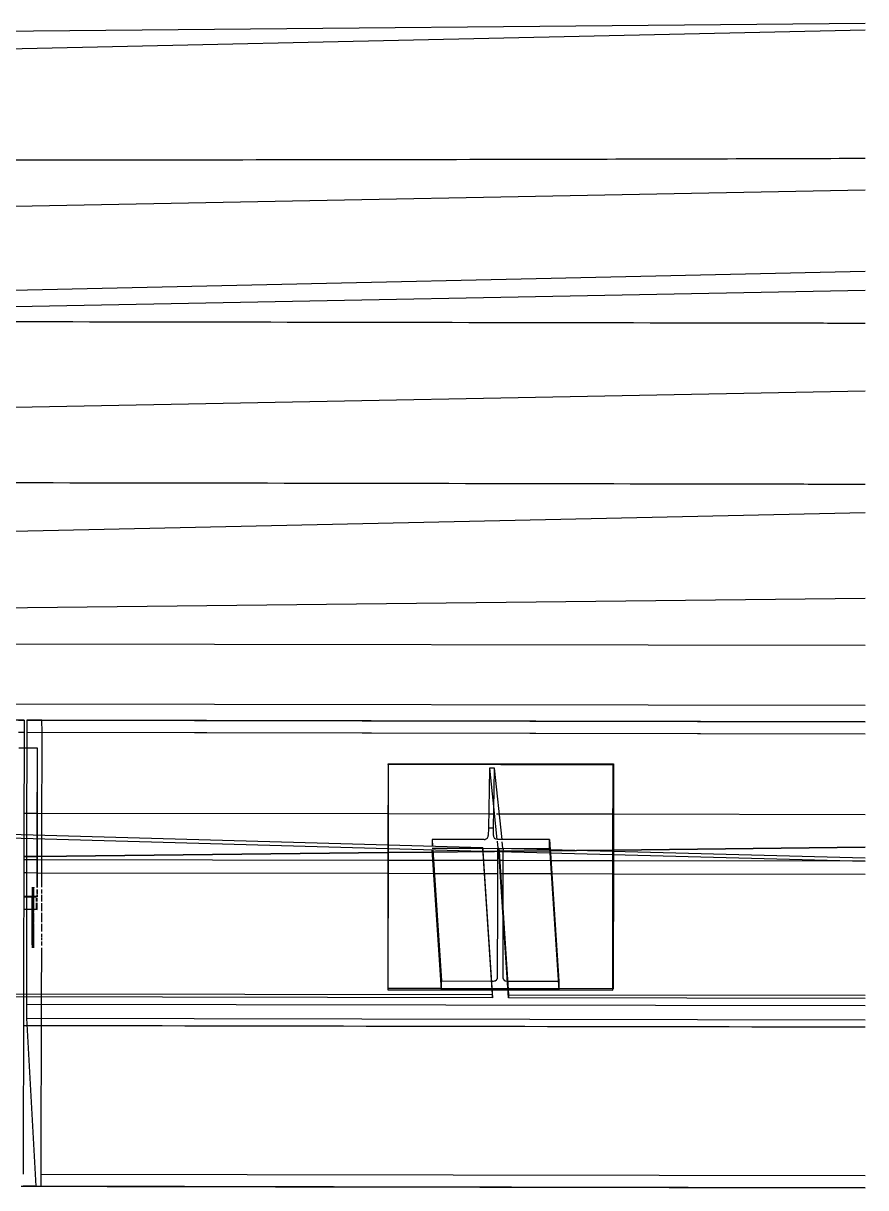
# Model space of a CAD drawing. Header units: metres. Extents: x -354 to -91, y 3 to 562.
# Drawn here: x -220.426 to -219.377, y 509.25 to 510.698 of the extents above; entities that cross this region are included whole.
import ezdxf

# ---------------------------------------------------------------- set-up
doc = ezdxf.new("R2010")
doc.units = ezdxf.units.M
doc.layers.add('A-GENM', color=7, linetype='Continuous', lineweight=25)

# ---------------------------------------------------------------- blocks, each defined once
blk = doc.blocks.new('T2DPAA-T2D-C3S-RW-M2D-100010_dwg-40802999-DRG-2873034 - CONSTRUCTION SEQUENCE STAGE A8')
at = {"color": 254, "lineweight": 25, "true_color": 0xd0d0d0}
for p, q in [((28.3447, -642.5901), (28.7603, -644.025)), ((28.0562, -642.6723), (28.4703, -644.1021)), ((27.7848, -643.2049), (27.7839, -643.2016)), ((27.7881, -643.2175), (27.7848, -643.2049)), ((27.8994, -643.6396), (27.7881, -643.2175)), ((27.9138, -643.6938), (27.8994, -643.6396)), ((27.9297, -643.7544), (27.9138, -643.6938)), ((27.9335, -643.7685), (27.9297, -643.7544)), ((27.9342, -643.7713), (27.9335, -643.7685)), ((27.936, -643.778), (27.9348, -643.7737)), ((27.951, -643.8349), (27.936, -643.778)), ((27.9709, -643.9103), (27.9512, -643.8357)), ((28.0509, -644.2136), (27.971, -643.9108))]:
    blk.add_line(p, q, dxfattribs=at)
at = {"color": 254, "lineweight": 25, "true_color": 0xdedede}
for p, q in [((27.395, -643.319), (27.3913, -643.3051)), ((27.4898, -643.6783), (27.3953, -643.3202)), ((27.6585, -644.3178), (27.4901, -643.6796))]:
    blk.add_line(p, q, dxfattribs=at)
at = {"color": 254, "lineweight": 25, "true_color": 0xd0d0d0, "flags": 128}
blk.add_lwpolyline([(28.1468, -640.795), (28.3626, -641.5576), (28.6332, -642.508), (29.0504, -643.9479)], dxfattribs=at)
blk = doc.blocks.new('T2DPAA-T2D-PWC-RW-M2D-100010_RoadDesign_rvt-1-DRG-2873034 - CONSTRUCTION SEQUENCE STAGE A8')
at = {"color": 254, "lineweight": 25, "true_color": 0xd0d0d0, "rotation": 75.11694444444437}
blk.add_blockref('T2DPAA-T2D-C3S-RW-M2D-100010_dwg-40802999-DRG-2873034 - CONSTRUCTION SEQUENCE STAGE A8', (-1722.337, 648.0105), dxfattribs=at)
blk = doc.blocks.new('CappingBeam_RS39A_CB04 - CappingBeam_RS39A_CB04-57951987-DRG-2873034 - CONSTRUCTION SEQUENCE STAGE A8')
at = {"layer": 'A-GENM', "color": 9, "true_color": 0xbebebe}
blk.add_open_spline([(111.4787, -12.2584), (111.479, -12.2597), (111.4794, -12.2611), (111.4797, -12.2624)], degree=3, dxfattribs=at)
at = {"layer": 'A-GENM', "color": 253, "true_color": 0xa3a3a3}
for points in [[(111.4787, -12.2584), (111.479, -12.2597), (111.4794, -12.2611), (111.4797, -12.2624)], [(111.4797, -12.2624), (111.4917, -12.3076), (111.5036, -12.3528), (111.5155, -12.398)], [(111.5155, -12.398), (111.5923, -12.6889), (111.669, -12.9798), (111.7458, -13.2707)]]:
    blk.add_open_spline(points, degree=3, dxfattribs=at)
at = {"layer": 'A-GENM', "color": 9, "true_color": 0xbebebe}
blk.add_open_spline([(111.4797, -12.2624), (111.4917, -12.3076), (111.5803, -12.6437), (111.669, -12.9798), (111.7458, -13.2707)], degree=3, knots=[0.24558905, 0.24558905, 0.24558905, 0.24558905, 0.25, 0.27838355, 0.27838355, 0.27838355, 0.27838355], dxfattribs=at)
blk = doc.blocks.new('T2D Feature Wall Adaptive V6 - 1_80 Slope-67368183-DRG-2873034 - CONSTRUCTION SEQUENCE STAGE A8')
at = {"layer": 'A-GENM', "color": 253, "true_color": 0xa3a3a3}
for p, q in [((-0.2744, 0.1696), (-0.2739, -1.4822)), ((-0.2, -1.4822), (-0.2, 0.1698)), ((-0.0643, -0.143), (-0.0644, 0.17)), ((0.01, -0.143), (0.01, 0.1701)), ((-0.0643, -0.285), (-0.0643, -0.1436)), ((0.01, -0.2196), (0.01, -0.1436)), ((0.01, -0.2803), (0.01, -0.2204)), ((-0.0643, -0.2887), (-0.0643, -0.285)), ((0.01, -0.2837), (0.01, -0.2803)), ((0.01, -0.2891), (0.01, -0.2865)), ((0.01, -0.3037), (0.01, -0.2891)), ((-0.0643, -0.2984), (-0.0643, -0.292)), ((-0.0642, -0.4235), (-0.0643, -0.2984)), ((0.01, -0.3664), (0.01, -0.3037)), ((0.01, -0.4235), (0.01, -0.3664)), ((-0.0641, -0.86), (-0.0642, -0.4235)), ((0.01, -0.86), (0.01, -0.4235)), ((-0.0641, -0.8731), (-0.0641, -0.86)), ((0.01, -0.873), (0.01, -0.86)), ((-0.0641, -0.8765), (-0.0641, -0.8731)), ((0.01, -0.8755), (0.01, -0.873))]:
    blk.add_line(p, q, dxfattribs=at)
blk = doc.blocks.new('Adaptive point Fascia Panel Bracket - Type T04-67040820-DRG-2873034 - CONSTRUCTION SEQUENCE STAGE A8')
at = {"layer": 'A-GENM', "color": 253, "true_color": 0xa3a3a3}
for p, q in [((-1093.5777, 509.7968), (-1093.5835, 509.7969)), ((-1093.5777, 509.7966), (-1093.5835, 509.7967)), ((-1093.5737, 509.7968), (-1093.5777, 509.7968)), ((-1093.5737, 509.7966), (-1093.5777, 509.7966)), ((-1093.5604, 509.7968), (-1093.5737, 509.7968)), ((-1093.5606, 509.7966), (-1093.5737, 509.7966)), ((-1093.5606, 509.7966), (-1093.5608, 509.6881)), ((-1093.5606, 509.6881), (-1093.5604, 509.7968)), ((-1093.5604, 509.7968), (-1093.5606, 509.7966)), ((-1093.5608, 509.6842), (-1093.5609, 509.6236)), ((-1093.5608, 509.6881), (-1093.5608, 509.6842)), ((-1093.5608, 509.6236), (-1093.5606, 509.6842)), ((-1093.5606, 509.6842), (-1093.5606, 509.6881)), ((-1093.5609, 509.6211), (-1093.5609, 509.6157)), ((-1093.5608, 509.6158), (-1093.5608, 509.6211)), ((-1093.5739, 509.6123), (-1093.5774, 509.6123)), ((-1093.5739, 509.612), (-1093.5774, 509.612)), ((-1093.5774, 509.6119), (-1093.5739, 509.6119)), ((-1093.5739, 509.6117), (-1093.5774, 509.6117)), ((-1093.5662, 509.6123), (-1093.5739, 509.6123)), ((-1093.5662, 509.612), (-1093.5739, 509.612)), ((-1093.5739, 509.6119), (-1093.5662, 509.6118)), ((-1093.5662, 509.6116), (-1093.5739, 509.6117)), ((-1093.562, 509.6123), (-1093.5647, 509.6123)), ((-1093.562, 509.612), (-1093.5647, 509.612)), ((-1093.5647, 509.6118), (-1093.562, 509.6118)), ((-1093.562, 509.6116), (-1093.5647, 509.6116)), ((-1093.5607, 509.612), (-1093.562, 509.6123)), ((-1093.562, 509.6105), (-1093.562, 509.6058)), ((-1093.562, 509.6044), (-1093.562, 509.5963)), ((-1093.5609, 509.6146), (-1093.5609, 509.6116)), ((-1093.5609, 509.6116), (-1093.5608, 509.6118)), ((-1093.5608, 509.6118), (-1093.5608, 509.6146)), ((-1093.5607, 509.6059), (-1093.5607, 509.6105)), ((-1093.5607, 509.596), (-1093.5607, 509.6042)), ((-1093.5775, 509.5963), (-1093.574, 509.5963)), ((-1093.574, 509.596), (-1093.5775, 509.596)), ((-1093.574, 509.5963), (-1093.5661, 509.5963)), ((-1093.5661, 509.596), (-1093.574, 509.596)), ((-1093.5647, 509.5963), (-1093.562, 509.5963)), ((-1093.5607, 509.596), (-1093.5647, 509.596)), ((-1093.562, 509.5963), (-1093.5607, 509.596))]:
    blk.add_line(p, q, dxfattribs=at)
blk = doc.blocks.new('StitchPour_RS39A_05 - StitchPour_RS39A_05-60503718-DRG-2873034 - CONSTRUCTION SEQUENCE STAGE A8')
at = {"layer": 'A-GENM', "color": 253, "true_color": 0xa3a3a3}
for points in [[(111.2847, -12.307), (111.2862, -12.3128), (111.2877, -12.3187), (111.2893, -12.3245)], [(111.3715, -12.6363), (111.4319, -12.8649), (111.4922, -13.0935), (111.5525, -13.3221)]]:
    blk.add_open_spline(points, degree=3, dxfattribs=at)
at = {"layer": 'A-GENM', "color": 9, "true_color": 0xbebebe}
blk.add_open_spline([(111.2853, -12.3094), (111.2866, -12.3144), (111.2879, -12.3195), (111.2893, -12.3245)], degree=3, dxfattribs=at)
blk.add_open_spline([(111.2893, -12.3245), (111.3003, -12.3662), (111.3277, -12.4701), (111.3551, -12.5741), (111.3715, -12.6363)], degree=3, knots=[0.24592996, 0.24592996, 0.24592996, 0.24592996, 0.25, 0.2560691, 0.2560691, 0.2560691, 0.2560691], dxfattribs=at)
at = {"layer": 'A-GENM', "color": 253, "true_color": 0xa3a3a3}
blk.add_open_spline([(111.2893, -12.3245), (111.3003, -12.3662), (111.388, -12.6987), (111.4758, -13.0313), (111.5525, -13.3221)], degree=3, knots=[0.24592996, 0.24592996, 0.24592996, 0.24592996, 0.25, 0.27837268, 0.27837268, 0.27837268, 0.27837268], dxfattribs=at)
blk = doc.blocks.new('Barrier-Precast-MPB-03-B - Typical-63995021-DRG-2873034 - CONSTRUCTION SEQUENCE STAGE A8')
at = {"layer": 'A-GENM', "color": 253, "true_color": 0xa3a3a3}
for p, q in [((-0.5794, 0.4331), (-0.5798, -0.591)), ((-0.5798, -0.6097), (-0.5794, 0.4331)), ((-0.5648, -0.6099), (-0.5644, 0.4331)), ((-0.5648, -0.5908), (-0.5644, 0.4331)), ((-0.2268, -0.6099), (-0.2264, 0.4336)), ((-0.2092, -0.6097), (-0.2088, 0.4336)), ((-0.0152, -0.591), (-0.0148, 0.4339)), ((-0.0002, -0.5979), (0.0002, 0.4339)), ((-0.0002, -0.5912), (0.0002, 0.4339)), ((-0.5648, -0.5908), (-0.5798, -0.591)), ((-0.5798, -0.591), (-0.5798, -0.6097)), ((-0.4364, -0.5908), (-0.5648, -0.5908)), ((-0.4324, -0.5908), (-0.4364, -0.5908)), ((-0.3721, -0.5909), (-0.4324, -0.5908)), ((-0.3644, -0.5909), (-0.3693, -0.5909)), ((-0.3595, -0.5909), (-0.3627, -0.5909)), ((-0.3544, -0.5909), (-0.3587, -0.5909)), ((-0.3424, -0.5909), (-0.3521, -0.5909)), ((-0.3288, -0.5909), (-0.3401, -0.5909)), ((-0.3169, -0.5909), (-0.3266, -0.5909)), ((-0.31, -0.5909), (-0.3143, -0.5909)), ((-0.3062, -0.5909), (-0.3093, -0.5909)), ((-0.2997, -0.5909), (-0.3046, -0.5909)), ((-0.2356, -0.5909), (-0.2968, -0.5909)), ((-0.0152, -0.591), (-0.2356, -0.5909)), ((-0.0002, -0.5912), (-0.0152, -0.591)), ((-0.0002, -0.5948), (-0.0002, -0.5912)), ((-0.2092, -0.6097), (-0.0002, -0.5979)), ((-0.0002, -0.5979), (-0.0002, -0.5948)), ((-0.5798, -0.6097), (-0.5648, -0.6099)), ((-0.5648, -0.6099), (-0.4369, -0.6099)), ((-0.4369, -0.6099), (-0.4329, -0.6099)), ((-0.4329, -0.6099), (-0.2356, -0.6099)), ((-0.2356, -0.6099), (-0.2268, -0.6099)), ((-0.2268, -0.6099), (-0.2092, -0.6097))]:
    blk.add_line(p, q, dxfattribs=at)
for points in [[(-0.372, -0.6009), (-0.372, -0.6009), (-0.372, -0.601), (-0.372, -0.601)], [(-0.372, -0.6024), (-0.372, -0.6024), (-0.372, -0.6024), (-0.372, -0.6024)], [(-0.3595, -0.6007), (-0.3608, -0.6007), (-0.362, -0.6007), (-0.3631, -0.6007)], [(-0.3156, -0.6013), (-0.3136, -0.6013), (-0.3099, -0.6013), (-0.3069, -0.6013), (-0.3055, -0.6012)], [(-0.2989, -0.6011), (-0.2986, -0.6011), (-0.2979, -0.6011), (-0.2972, -0.6011), (-0.2967, -0.601), (-0.2966, -0.601), (-0.2966, -0.601)], [(-0.2966, -0.601), (-0.2966, -0.601), (-0.2966, -0.601), (-0.2966, -0.601)]]:
    blk.add_open_spline(points, degree=3, dxfattribs=at)
for points, knots in [([(-0.372, -0.601), (-0.372, -0.601), (-0.3719, -0.601), (-0.3716, -0.601), (-0.371, -0.601), (-0.3704, -0.6011), (-0.37, -0.6011)], [0.3386987, 0.3386987, 0.3386987, 0.3386987, 0.3611111, 0.3888889, 0.4166667, 0.4444444, 0.4444444, 0.4444444, 0.4444444]), ([(-0.372, -0.6024), (-0.372, -0.6024), (-0.3719, -0.6023), (-0.3714, -0.6023), (-0.3704, -0.6022), (-0.37, -0.6022)], [-0.6609662, -0.6609662, -0.6609662, -0.6609662, -0.6527778, -0.5833333, -0.5555556, -0.5555556, -0.5555556, -0.5555556]), ([(-0.353, -0.6027), (-0.3554, -0.6027), (-0.3599, -0.6027), (-0.3644, -0.6026), (-0.3673, -0.6026), (-0.3691, -0.6025), (-0.3704, -0.6025), (-0.3714, -0.6024), (-0.3718, -0.6024), (-0.372, -0.6024), (-0.372, -0.6024)], [-1, -1, -1, -1, -0.9305556, -0.8611111, -0.8263889, -0.7916667, -0.7569444, -0.7222222, -0.6875, -0.6666667, -0.6666667, -0.6666667, -0.6666667]), ([(-0.37, -0.6011), (-0.3696, -0.6011), (-0.3686, -0.6011), (-0.3667, -0.6012), (-0.3651, -0.6012), (-0.3641, -0.6012), (-0.364, -0.6012)], [0.4444444, 0.4444444, 0.4444444, 0.4444444, 0.4791667, 0.5138889, 0.5486111, 0.5548556, 0.5548556, 0.5548556, 0.5548556]), ([(-0.37, -0.6022), (-0.3699, -0.6022), (-0.3694, -0.6022), (-0.3683, -0.6022), (-0.3663, -0.6022), (-0.3641, -0.6021), (-0.3618, -0.6021), (-0.3594, -0.6021), (-0.3568, -0.602), (-0.3541, -0.602), (-0.3512, -0.602), (-0.3481, -0.602), (-0.3449, -0.602), (-0.3417, -0.602), (-0.3384, -0.602), (-0.3349, -0.602), (-0.3315, -0.602), (-0.3271, -0.602), (-0.3217, -0.602), (-0.3176, -0.602), (-0.3156, -0.602)], [-0.5555556, -0.5555556, -0.5555556, -0.5555556, -0.5486111, -0.5138889, -0.4791667, -0.4444444, -0.4166667, -0.3888889, -0.3611111, -0.3333333, -0.3055556, -0.2777778, -0.25, -0.2222222, -0.1944444, -0.1666667, -0.1388889, -0.1111111, -0.0555556, 0, 0, 0, 0]), ([(-0.3642, -0.6007), (-0.3652, -0.6007), (-0.3666, -0.6007), (-0.3684, -0.6008), (-0.3692, -0.6008), (-0.3696, -0.6008)], [0.12585363, 0.12585363, 0.12585363, 0.12585363, 0.16666667, 0.19444444, 0.22222222, 0.22222222, 0.22222222, 0.22222222]), ([(-0.3639, -0.6012), (-0.3632, -0.6012), (-0.3618, -0.6012), (-0.3603, -0.6013), (-0.3594, -0.6013)], [0.55568816, 0.55568816, 0.55568816, 0.55568816, 0.58333333, 0.6107139, 0.6107139, 0.6107139, 0.6107139]), ([(-0.3543, -0.6006), (-0.3558, -0.6006), (-0.3575, -0.6006), (-0.3591, -0.6007), (-0.3594, -0.6007)], [0.01263207, 0.01263207, 0.01263207, 0.01263207, 0.05555556, 0.06565575, 0.06565575, 0.06565575, 0.06565575]), ([(-0.3594, -0.6013), (-0.3592, -0.6013), (-0.3579, -0.6013), (-0.3562, -0.6013), (-0.3546, -0.6013), (-0.3541, -0.6013)], [0.61141952, 0.61141952, 0.61141952, 0.61141952, 0.61805556, 0.65277778, 0.66654378, 0.66654378, 0.66654378, 0.66654378]), ([(-0.3541, -0.6013), (-0.3534, -0.6013), (-0.3515, -0.6013), (-0.3482, -0.6013), (-0.3447, -0.6014), (-0.3425, -0.6014), (-0.3417, -0.6014)], [0.6669569, 0.6669569, 0.6669569, 0.6669569, 0.6875, 0.7222222, 0.7569444, 0.7775914, 0.7775914, 0.7775914, 0.7775914]), ([(-0.3418, -0.6006), (-0.3429, -0.6006), (-0.3467, -0.6006), (-0.3504, -0.6006), (-0.353, -0.6006)], [0.90109317, 0.90109317, 0.90109317, 0.90109317, 0.93055556, 1, 1, 1, 1]), ([(-0.3156, -0.602), (-0.3131, -0.6021), (-0.3086, -0.6021), (-0.3042, -0.6021), (-0.3012, -0.6022), (-0.2995, -0.6022), (-0.2981, -0.6023), (-0.2972, -0.6023), (-0.2966, -0.6024), (-0.2965, -0.6024), (-0.2972, -0.6025), (-0.2987, -0.6025), (-0.3003, -0.6026), (-0.3022, -0.6026), (-0.3044, -0.6026), (-0.3067, -0.6027), (-0.3091, -0.6027), (-0.3117, -0.6027), (-0.3144, -0.6027), (-0.3173, -0.6027), (-0.3204, -0.6028), (-0.3236, -0.6028), (-0.3269, -0.6028), (-0.3302, -0.6028), (-0.3336, -0.6028), (-0.337, -0.6028), (-0.3415, -0.6028), (-0.3468, -0.6028), (-0.3509, -0.6027), (-0.353, -0.6027)], [-1, -1, -1, -1, -0.930556, -0.861111, -0.826389, -0.791667, -0.756944, -0.722222, -0.6875, -0.652778, -0.583333, -0.548611, -0.513889, -0.479167, -0.444444, -0.416667, -0.388889, -0.361111, -0.333333, -0.305556, -0.277778, -0.25, -0.222222, -0.194444, -0.166667, -0.138889, -0.111111, -0.055556, 0, 0, 0, 0]), ([(-0.3416, -0.6014), (-0.3411, -0.6014), (-0.3392, -0.6014), (-0.3358, -0.6014), (-0.3318, -0.6014), (-0.3293, -0.6014), (-0.3282, -0.6014)], [0.7783635, 0.7783635, 0.7783635, 0.7783635, 0.7916667, 0.8263889, 0.8611111, 0.8887922, 0.8887922, 0.8887922, 0.8887922]), ([(-0.3282, -0.6006), (-0.3283, -0.6006), (-0.3298, -0.6006), (-0.3328, -0.6006), (-0.3368, -0.6006), (-0.3393, -0.6006), (-0.3404, -0.6006)], [0.78898484, 0.78898484, 0.78898484, 0.78898484, 0.79166667, 0.82638889, 0.86111111, 0.88888889, 0.88888889, 0.88888889, 0.88888889]), ([(-0.3282, -0.6014), (-0.3265, -0.6014), (-0.3223, -0.6014), (-0.3181, -0.6013), (-0.3156, -0.6013)], [0.8893129, 0.8893129, 0.8893129, 0.8893129, 0.9305556, 1, 1, 1, 1]), ([(-0.3156, -0.6006), (-0.3159, -0.6006), (-0.3175, -0.6006), (-0.3204, -0.6006), (-0.3239, -0.6006), (-0.3261, -0.6006), (-0.3269, -0.6006)], [0.67801536, 0.67801536, 0.67801536, 0.67801536, 0.6875, 0.72222222, 0.75694444, 0.77777778, 0.77777778, 0.77777778, 0.77777778]), ([(-0.3054, -0.6007), (-0.3059, -0.6007), (-0.3072, -0.6007), (-0.3097, -0.6007), (-0.3124, -0.6006), (-0.314, -0.6006), (-0.3145, -0.6006)], [0.5655306, 0.5655306, 0.5655306, 0.5655306, 0.5833333, 0.6180556, 0.6527778, 0.6666667, 0.6666667, 0.6666667, 0.6666667]), ([(-0.3055, -0.6012), (-0.3041, -0.6012), (-0.3022, -0.6012), (-0.3002, -0.6012), (-0.2993, -0.6011), (-0.2989, -0.6011)], [0.1111111, 0.1111111, 0.1111111, 0.1111111, 0.1666667, 0.1944444, 0.2222222, 0.2222222, 0.2222222, 0.2222222]), ([(-0.2989, -0.6008), (-0.2992, -0.6008), (-0.3001, -0.6008), (-0.3019, -0.6008), (-0.3035, -0.6007), (-0.3045, -0.6007), (-0.3047, -0.6007)], [0.4532503, 0.4532503, 0.4532503, 0.4532503, 0.4791667, 0.5138889, 0.5486111, 0.5555556, 0.5555556, 0.5555556, 0.5555556]), ([(-0.2966, -0.601), (-0.2966, -0.601), (-0.2967, -0.601), (-0.297, -0.6009), (-0.2976, -0.6009), (-0.2982, -0.6009), (-0.2985, -0.6009)], [0.3386546, 0.3386546, 0.3386546, 0.3386546, 0.3611111, 0.3888889, 0.4166667, 0.4444444, 0.4444444, 0.4444444, 0.4444444])]:
    blk.add_open_spline(points, degree=3, knots=knots, dxfattribs=at)
blk = doc.blocks.new('Barrier-Precast-MPB-03-B - Typical-63995157-DRG-2873034 - CONSTRUCTION SEQUENCE STAGE A8')
at = {"layer": 'A-GENM', "color": 253, "true_color": 0xa3a3a3}
for p, q in [((-0.5792, 3.5765), (-0.5796, 0.0166)), ((-0.5792, 3.5765), (-0.5642, 3.5766)), ((-0.5792, 3.5696), (-0.5792, 3.5765)), ((-0.5642, 3.5766), (-0.4363, 3.5766)), ((-0.5642, 3.5698), (-0.5642, 3.5763)), ((-0.4363, 3.5766), (-0.4324, 3.5766)), ((-0.4324, 3.5766), (-0.235, 3.5765)), ((-0.235, 3.5765), (-0.0146, 3.5765))]:
    blk.add_line(p, q, dxfattribs=at)
blk = doc.blocks.new('SCR_SW_7 - SCR_SW_7-66993698-DRG-2873034 - CONSTRUCTION SEQUENCE STAGE A8')
at = {"layer": 'A-GENM', "color": 253, "true_color": 0xa3a3a3}
for p, q in [((0.0124, 0.1824), (1.1061, 0.2112)), ((1.1061, 0.2072), (0.0124, 0.1784)), ((1.1008, -0.004), (1.1061, 0.2072)), ((1.1008, 0), (1.106, 0.2072)), ((1.106, 0.2072), (1.1061, 0.2112)), ((1.1061, 0.2112), (1.1061, 0.2072)), ((0.0124, 0.1784), (0, -0.0039)), ((0.0004, 0.0059), (0.0124, 0.1821)), ((0.0124, 0.1824), (0.0124, 0.1784)), ((0, 0), (0.0004, 0.0059)), ((0, -0.0039), (0, 0)), ((1.1008, 0), (0.0003, 0)), ((0, -0.0039), (1.1008, -0.004)), ((1.1008, -0.004), (1.1008, 0))]:
    blk.add_line(p, q, dxfattribs=at)
blk = doc.blocks.new('SCR_SW_8 - SCR_SW_8-66993699-DRG-2873034 - CONSTRUCTION SEQUENCE STAGE A8')
at = {"layer": 'A-GENM', "color": 253, "true_color": 0xa3a3a3}
for p, q in [((0.7367, 0.1707), (1.1292, 0.1803)), ((1.1923, 0.1779), (0.7367, 0.1667)), ((1.1292, 0.1803), (1.1923, 0.1818)), ((1.1799, -0.004), (1.1923, 0.1779)), ((1.1921, 0.1779), (1.1799, 0)), ((1.1923, 0.1818), (1.1921, 0.1779)), ((1.1923, 0.1818), (1.1923, 0.1779)), ((1.1799, 0), (0.7364, 0)), ((0.7364, -0.004), (1.1799, -0.004)), ((1.1799, 0), (1.1799, -0.004))]:
    blk.add_line(p, q, dxfattribs=at)
blk = doc.blocks.new('POST_1200_1A_250UB - 1A-68650726-DRG-2873034 - CONSTRUCTION SEQUENCE STAGE A8')
at = {"layer": 'A-GENM', "color": 253, "true_color": 0xa3a3a3}
for p, q in [((-1092.998, 509.7717), (-1092.9985, 509.7452)), ((-1092.9916, 509.7717), (-1092.998, 509.7717)), ((-1092.998, 509.7717), (-1092.9926, 509.72)), ((-1092.9921, 509.7452), (-1092.9916, 509.7717)), ((-1092.9823, 509.683), (-1092.9916, 509.7717)), ((-1092.9985, 509.7452), (-1092.9994, 509.697)), ((-1092.993, 509.697), (-1092.9921, 509.7452)), ((-1092.9925, 509.7195), (-1092.9887, 509.683)), ((-1092.9994, 509.697), (-1092.9995, 509.688)), ((-1092.993, 509.697), (-1092.9994, 509.697)), ((-1092.9931, 509.688), (-1092.993, 509.697)), ((-1093.0045, 509.683), (-1093.0693, 509.6832)), ((-1093.0693, 509.6832), (-1093.0693, 509.6743)), ((-1093.0693, 509.6832), (-1093.0687, 509.6743)), ((-1093.0026, 509.6834), (-1093.0035, 509.6831)), ((-1093.0009, 509.6845), (-1093.0026, 509.6834)), ((-1092.99, 509.6834), (-1092.9916, 509.6845)), ((-1092.9881, 509.683), (-1092.99, 509.6834)), ((-1092.9885, 509.6809), (-1092.9876, 509.6722)), ((-1092.9233, 509.6829), (-1092.9881, 509.683)), ((-1092.9812, 509.6722), (-1092.982, 509.68)), ((-1092.9233, 509.6721), (-1092.9233, 509.6829)), ((-1092.9233, 509.6829), (-1092.9224, 509.6703)), ((-1093.0693, 509.6724), (-1093.0064, 509.6723)), ((-1093.0577, 509.4962), (-1093.0692, 509.6703)), ((-1093.0684, 509.6703), (-1093.0576, 509.5072)), ((-1093.0064, 509.6723), (-1092.9233, 509.6721)), ((-1092.9877, 509.6064), (-1092.9875, 509.672)), ((-1092.9854, 509.672), (-1092.9811, 509.6719)), ((-1092.9812, 509.6679), (-1092.9813, 509.5919)), ((-1092.9811, 509.6718), (-1092.9812, 509.6679)), ((-1092.9232, 509.6703), (-1092.9229, 509.6664)), ((-1092.9229, 509.6664), (-1092.9117, 509.4959)), ((-1092.9224, 509.6703), (-1092.9222, 509.6663)), ((-1092.9222, 509.6663), (-1092.9116, 509.5069)), ((-1092.9878, 509.5122), (-1092.9877, 509.6064)), ((-1092.9813, 509.5919), (-1092.9814, 509.5122)), ((-1093.0577, 509.4962), (-1093.0576, 509.5072)), ((-1093.0576, 509.5072), (-1092.9957, 509.5071)), ((-1092.9957, 509.5071), (-1092.9928, 509.5071)), ((-1092.9928, 509.5071), (-1092.9918, 509.5072)), ((-1092.9918, 509.5072), (-1092.9909, 509.5075)), ((-1092.9909, 509.5075), (-1092.9893, 509.5086)), ((-1092.98, 509.5086), (-1092.9784, 509.5075)), ((-1092.9784, 509.5075), (-1092.9764, 509.5071)), ((-1092.9757, 509.5071), (-1092.9124, 509.5069)), ((-1092.9116, 509.5069), (-1092.9117, 509.4959)), ((-1092.995, 509.496), (-1093.0577, 509.4962)), ((-1092.9749, 509.496), (-1092.995, 509.496)), ((-1092.9117, 509.4959), (-1092.9749, 509.496))]:
    blk.add_line(p, q, dxfattribs=at)
for centre, start_param, end_param in [((-1093.0045, 509.688), 4.643849, 4.743934), ((-1093.0045, 509.688), 4.743934, 4.844019), ((-1093.0045, 509.688), 5.429236, 6.214657), ((-1092.9881, 509.688), 3.073041, 3.858462)]:
    blk.add_ellipse(centre, major_axis=(0.00499, 0.00033), ratio=0.989112, start_param=start_param, end_param=end_param, dxfattribs=at)
for points in [[(-1092.9893, 509.5086), (-1092.989, 509.5088), (-1092.9888, 509.5091), (-1092.9887, 509.5094)], [(-1092.9887, 509.5094), (-1092.9885, 509.5096), (-1092.9883, 509.5099), (-1092.9882, 509.5102)], [(-1092.9882, 509.5102), (-1092.9881, 509.5105), (-1092.988, 509.5109), (-1092.9879, 509.5112)], [(-1092.9879, 509.5112), (-1092.9879, 509.5115), (-1092.9878, 509.5118), (-1092.9878, 509.5122)], [(-1092.9814, 509.5122), (-1092.9814, 509.512), (-1092.9814, 509.5119), (-1092.9814, 509.5118)], [(-1092.9814, 509.5118), (-1092.9814, 509.5116), (-1092.9814, 509.5114), (-1092.9813, 509.5112)], [(-1092.9813, 509.5112), (-1092.9813, 509.5108), (-1092.9812, 509.5105), (-1092.9811, 509.5102)], [(-1092.9811, 509.5102), (-1092.9809, 509.5099), (-1092.9808, 509.5096), (-1092.9806, 509.5094)], [(-1092.9806, 509.5094), (-1092.9804, 509.5091), (-1092.9802, 509.5088), (-1092.98, 509.5086)]]:
    blk.add_open_spline(points, degree=3, dxfattribs=at)
blk = doc.blocks.new('PLATE ph - PLATE ph-V52-DRG-2873034 - CONSTRUCTION SEQUENCE STAGE A8')
at = {"layer": 'A-GENM', "color": 253, "true_color": 0xa3a3a3}
for p, q in [((-1093.1242, 509.7762), (-1093.1243, 509.6759)), ((-1093.1242, 509.7762), (-1093.1236, 509.7777)), ((-1092.8442, 509.7756), (-1093.1242, 509.7762)), ((-1093.1238, 509.6758), (-1093.1236, 509.7762)), ((-1093.1236, 509.7777), (-1092.8436, 509.7771)), ((-1092.8436, 509.7771), (-1092.8442, 509.7756)), ((-1092.8436, 509.7771), (-1092.8438, 509.6682)), ((-1092.8444, 509.6683), (-1092.8442, 509.7756)), ((-1093.1243, 509.6759), (-1093.1243, 509.6719)), ((-1093.1238, 509.6719), (-1093.1238, 509.6758)), ((-1093.1243, 509.6719), (-1093.1246, 509.4963)), ((-1093.1241, 509.4978), (-1093.1238, 509.6719)), ((-1092.8447, 509.4957), (-1092.8444, 509.6643)), ((-1092.8444, 509.6643), (-1092.8444, 509.6683)), ((-1092.8438, 509.6643), (-1092.8441, 509.4972)), ((-1092.8438, 509.6682), (-1092.8438, 509.6643)), ((-1093.1241, 509.4978), (-1093.1246, 509.4963)), ((-1093.1246, 509.4963), (-1092.995, 509.496)), ((-1093.0578, 509.4977), (-1093.1241, 509.4978)), ((-1092.9951, 509.4975), (-1093.0578, 509.4977)), ((-1092.975, 509.4975), (-1092.9951, 509.4975)), ((-1092.995, 509.496), (-1092.9749, 509.496)), ((-1092.9118, 509.4974), (-1092.975, 509.4975)), ((-1092.9749, 509.496), (-1092.8447, 509.4957)), ((-1092.8447, 509.4972), (-1092.9118, 509.4974)), ((-1092.8447, 509.4957), (-1092.8441, 509.4972))]:
    blk.add_line(p, q, dxfattribs=at)
blk = doc.blocks.new('Top of Pavement - RL A - Top of Pavement - RL A-68818558-DRG-2873034 - CONSTRUCTION SEQUENCE STAGE A8')
at = {"layer": 'A-GENM', "color": 253, "true_color": 0xa3a3a3}
for points in [[(112.4029, -12.3311), (112.347, -12.1195), (112.2354, -11.6964), (112.1237, -11.2733), (112.0679, -11.0617)], [(111.8737, -11.1092), (111.9295, -11.3207), (112.0412, -11.7438), (112.1528, -12.167), (112.2087, -12.3785)]]:
    blk.add_open_spline(points, degree=3, dxfattribs=at)
for points, knots in [([(112.5915, -13.046), (112.5844, -13.0192), (112.5216, -12.781), (112.4587, -12.5427), (112.4029, -12.3311)], [0.276698616, 0.276698616, 0.276698616, 0.276698616, 0.277272727, 0.281818182, 0.281818182, 0.281818182, 0.281818182]), ([(112.2087, -12.3785), (112.2645, -12.5901), (112.3277, -12.8297), (112.3909, -13.0693), (112.3983, -13.0973)], [0.718181818, 0.718181818, 0.718181818, 0.718181818, 0.722727273, 0.723329758, 0.723329758, 0.723329758, 0.723329758])]:
    blk.add_open_spline(points, degree=3, knots=knots, dxfattribs=at)
blk = doc.blocks.new('T2DPAA-T2D-C3S-RS-M3D-100334_rvt-1-DRG-2873034 - CONSTRUCTION SEQUENCE STAGE A8')
at = {"layer": 'A-GENM', "color": 253, "true_color": 0xa3a3a3}
for p, q in [((-1094.2012, 510.6831), (-1092.5307, 510.6983)), ((-1094.2016, 510.4592), (-1092.5307, 510.4911)), ((-1094.2018, 510.3342), (-1092.5307, 510.3662)), ((-1094.2021, 510.2092), (-1092.5307, 510.2412)), ((-1094.2025, 509.9647), (-1092.5307, 509.9833)), ((-1094.2025, 509.9647), (-1092.5307, 509.9833)), ((-1093.5773, 509.6618), (-1093.5739, 509.6619)), ((-1093.5739, 509.6619), (-1093.5773, 509.6618)), ((-1093.5739, 509.6619), (-1093.5608, 509.662)), ((-1093.5608, 509.662), (-1093.5739, 509.6619)), ((-1093.5608, 509.662), (-1093.1243, 509.6668)), ((-1093.1243, 509.6668), (-1093.5608, 509.662)), ((-1093.1243, 509.6668), (-1093.069, 509.6675)), ((-1093.069, 509.6675), (-1093.1243, 509.6668)), ((-1093.069, 509.6675), (-1093.0063, 509.6682)), ((-1093.0063, 509.6682), (-1093.069, 509.6675)), ((-1093.0063, 509.6682), (-1092.9918, 509.6683)), ((-1092.9918, 509.6683), (-1093.0063, 509.6682)), ((-1092.9918, 509.6683), (-1092.9886, 509.6684)), ((-1092.9886, 509.6684), (-1092.9918, 509.6683)), ((-1092.9863, 509.6684), (-1092.9812, 509.6684)), ((-1092.9812, 509.6684), (-1092.9863, 509.6684)), ((-1092.9812, 509.6684), (-1092.9231, 509.6691)), ((-1092.9231, 509.6691), (-1092.9812, 509.6684)), ((-1092.9224, 509.6691), (-1092.8898, 509.6694)), ((-1092.8898, 509.6694), (-1092.9224, 509.6691)), ((-1092.8898, 509.6694), (-1092.8444, 509.67)), ((-1092.8444, 509.67), (-1092.8898, 509.6694)), ((-1092.8438, 509.67), (-1092.5307, 509.6734)), ((-1092.5307, 509.6734), (-1092.8438, 509.67))]:
    blk.add_line(p, q, dxfattribs=at)
blk.add_open_spline([(-1094.2015, 510.5291), (-1094.1129, 510.5289), (-1093.9358, 510.5287), (-1093.6701, 510.5285), (-1093.3158, 510.5286), (-1092.936, 510.5292), (-1092.6448, 510.5301), (-1092.5307, 510.5305)], degree=3, knots=[-1, -1, -1, -1, -0.8888889, -0.7777778, -0.6666667, -0.4444444, -0.3013272, -0.3013272, -0.3013272, -0.3013272], dxfattribs=at)
at = {"layer": 'A-GENM', "color": 253, "lineweight": 25, "true_color": 0xa3a3a3}
for name, p, rotation in [('Top of Pavement - RL A - Top of Pavement - RL A-68818558-DRG-2873034 - CONSTRUCTION SEQUENCE STAGE A8', (-1134.0578, 404.8616), 75.11694444444437), ('CappingBeam_RS39A_CB04 - CappingBeam_RS39A_CB04-57951987-DRG-2873034 - CONSTRUCTION SEQUENCE STAGE A8', (-1134.0578, 404.8616), 75.11694444444437), ('StitchPour_RS39A_05 - StitchPour_RS39A_05-60503718-DRG-2873034 - CONSTRUCTION SEQUENCE STAGE A8', (-1134.0578, 404.8616), 75.11694444444437), ('T2D Feature Wall Adaptive V6 - 1_80 Slope-67368183-DRG-2873034 - CONSTRUCTION SEQUENCE STAGE A8', (-1092.7008, 509.6503), 269.8981467655988), ('Barrier-Precast-MPB-03-B - Typical-63995157-DRG-2873034 - CONSTRUCTION SEQUENCE STAGE A8', (-1097.1545, 509.2582), 269.9048974705374), ('Barrier-Precast-MPB-03-B - Typical-63995021-DRG-2873034 - CONSTRUCTION SEQUENCE STAGE A8', (-1092.9646, 509.2508), 269.9177671673087)]:
    blk.add_blockref(name, p, dxfattribs=dict(at, rotation=rotation))
for name in ['Adaptive point Fascia Panel Bracket - Type T04-67040820-DRG-2873034 - CONSTRUCTION SEQUENCE STAGE A8', 'PLATE ph - PLATE ph-V52-DRG-2873034 - CONSTRUCTION SEQUENCE STAGE A8', 'POST_1200_1A_250UB - 1A-68650726-DRG-2873034 - CONSTRUCTION SEQUENCE STAGE A8']:
    blk.add_blockref(name, (0, 0), dxfattribs=at)
at = {"layer": 'A-GENM', "color": 253, "lineweight": 25, "true_color": 0xa3a3a3, "extrusion": (0, 0, -1)}
for name, p, rotation in [('SCR_SW_7 - SCR_SW_7-66993698-DRG-2873034 - CONSTRUCTION SEQUENCE STAGE A8', (1092.9943, 509.4902), 0.1019826266942848), ('SCR_SW_8 - SCR_SW_8-66993699-DRG-2873034 - CONSTRUCTION SEQUENCE STAGE A8', (1091.7943, 509.488), 0.1020619297624226)]:
    blk.add_blockref(name, p, dxfattribs=dict(at, rotation=rotation))

msp = doc.modelspace()

# ---------------------------------------------------------------- block references
at = {"lineweight": 5}
for name in ['T2DPAA-T2D-C3S-RS-M3D-100334_rvt-1-DRG-2873034 - CONSTRUCTION SEQUENCE STAGE A8', 'T2DPAA-T2D-PWC-RW-M2D-100010_RoadDesign_rvt-1-DRG-2873034 - CONSTRUCTION SEQUENCE STAGE A8']:
    msp.add_blockref(name, (873.1524, 0), dxfattribs=at)

doc.saveas('drawing.dxf')
